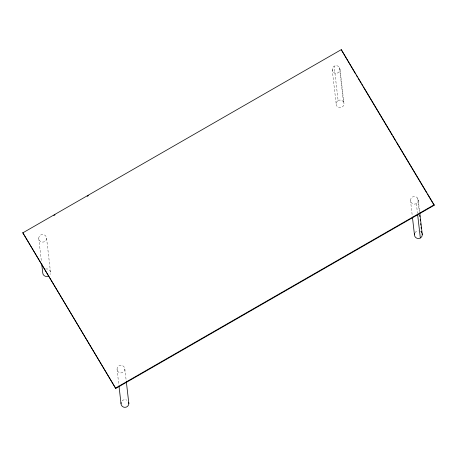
<?xml version="1.0" encoding="UTF-8"?>
<svg xmlns="http://www.w3.org/2000/svg" width="457" height="457" viewBox="0 0 457 457"><rect width="100%" height="100%" fill="white"/><g stroke="black" fill="none" stroke-linecap="round" stroke-linejoin="round"><path stroke-width="0.34" stroke-dasharray="2.29 1.71" d="M418.309 200.28A3.919 3.827 -6.6 0 1 412.448 203.651A3.919 3.827 -6.6 0 1 412.42 197.018A3.919 3.827 -6.6 0 1 418.309 200.28L419.692 212.208M417.778 198.372L419.32 211.7M416.367 203.611L417.504 213.436M410.477 200.355L412.345 216.492M340.019 69.447L344.001 103.825A3.919 3.827 -6.6 0 1 338.14 107.195A3.919 3.827 -6.6 0 1 338.111 100.563L334.136 66.185A3.919 3.827 -6.6 0 1 340.019 69.447A3.919 3.827 -6.6 0 1 334.164 72.817A3.919 3.827 -6.6 0 1 334.136 66.185M339.488 67.539L343.464 101.917M332.188 69.521L336.169 103.899M124.864 369.102A3.919 3.827 -6.6 0 1 119.009 372.472A3.919 3.827 -6.6 0 1 118.98 365.84A3.919 3.827 -6.6 0 1 124.864 369.102L126.246 381.029M117.032 369.176L118.9 385.314M46.58 238.268A3.919 3.827 -6.6 0 1 40.719 241.639A3.919 3.827 -6.6 0 1 40.69 235.007A3.919 3.827 -6.6 0 1 46.58 238.268L50.556 272.646M38.748 238.343L41.427 261.495M338.111 100.563A3.919 3.827 -6.6 0 1 344.001 103.825M122.145 400.835A3.919 3.827 -6.6 0 1 126.869 400.183M45.609 268.996A3.919 3.827 -6.6 0 1 50.041 274.566M414.973 232.813A3.919 3.827 -6.6 0 1 418.355 230.865M420.314 231.362A3.919 3.827 -6.6 0 1 421.126 231.962"/><path stroke-width="0.69" d="M22.85 232.836L341.253 49.653L434.093 204.81L434.15 205.302L115.747 388.479L22.85 232.836L115.747 388.479M53.817 215.538L55.057 214.824M87.207 196.333L88.441 195.619M115.69 387.993L434.093 204.81M355.563 73.965L341.253 49.653M356.294 75.188L357.391 77.016M358.122 78.238L361.047 83.128M361.778 84.351L362.875 86.179M363.606 87.401L392.117 135.049M392.849 136.272L395.768 141.162M396.499 142.378L426.838 193.083M427.569 194.305L434.15 205.302M419.772 212.911L422.285 234.658M419.726 215.207L419.886 216.612M420.212 219.417L420.371 220.822M420.697 223.627L420.863 225.033M421.103 227.135L421.268 228.54M421.594 231.345L421.754 232.75M417.664 214.841L420.343 237.994M412.505 217.892L414.453 234.732M126.326 381.732L128.845 403.48M119.066 386.719L121.014 403.554M41.667 263.603L42.724 272.72A3.919 3.827 -6.6 0 0 48.613 275.982M128.708 402.491A3.919 3.827 -6.6 0 1 124.944 407.347A3.919 3.827 -6.6 0 1 121.139 402.566M422.148 233.67A3.919 3.827 -6.6 0 1 418.389 238.525A3.919 3.827 -6.6 0 1 414.585 233.738"/></g></svg>
